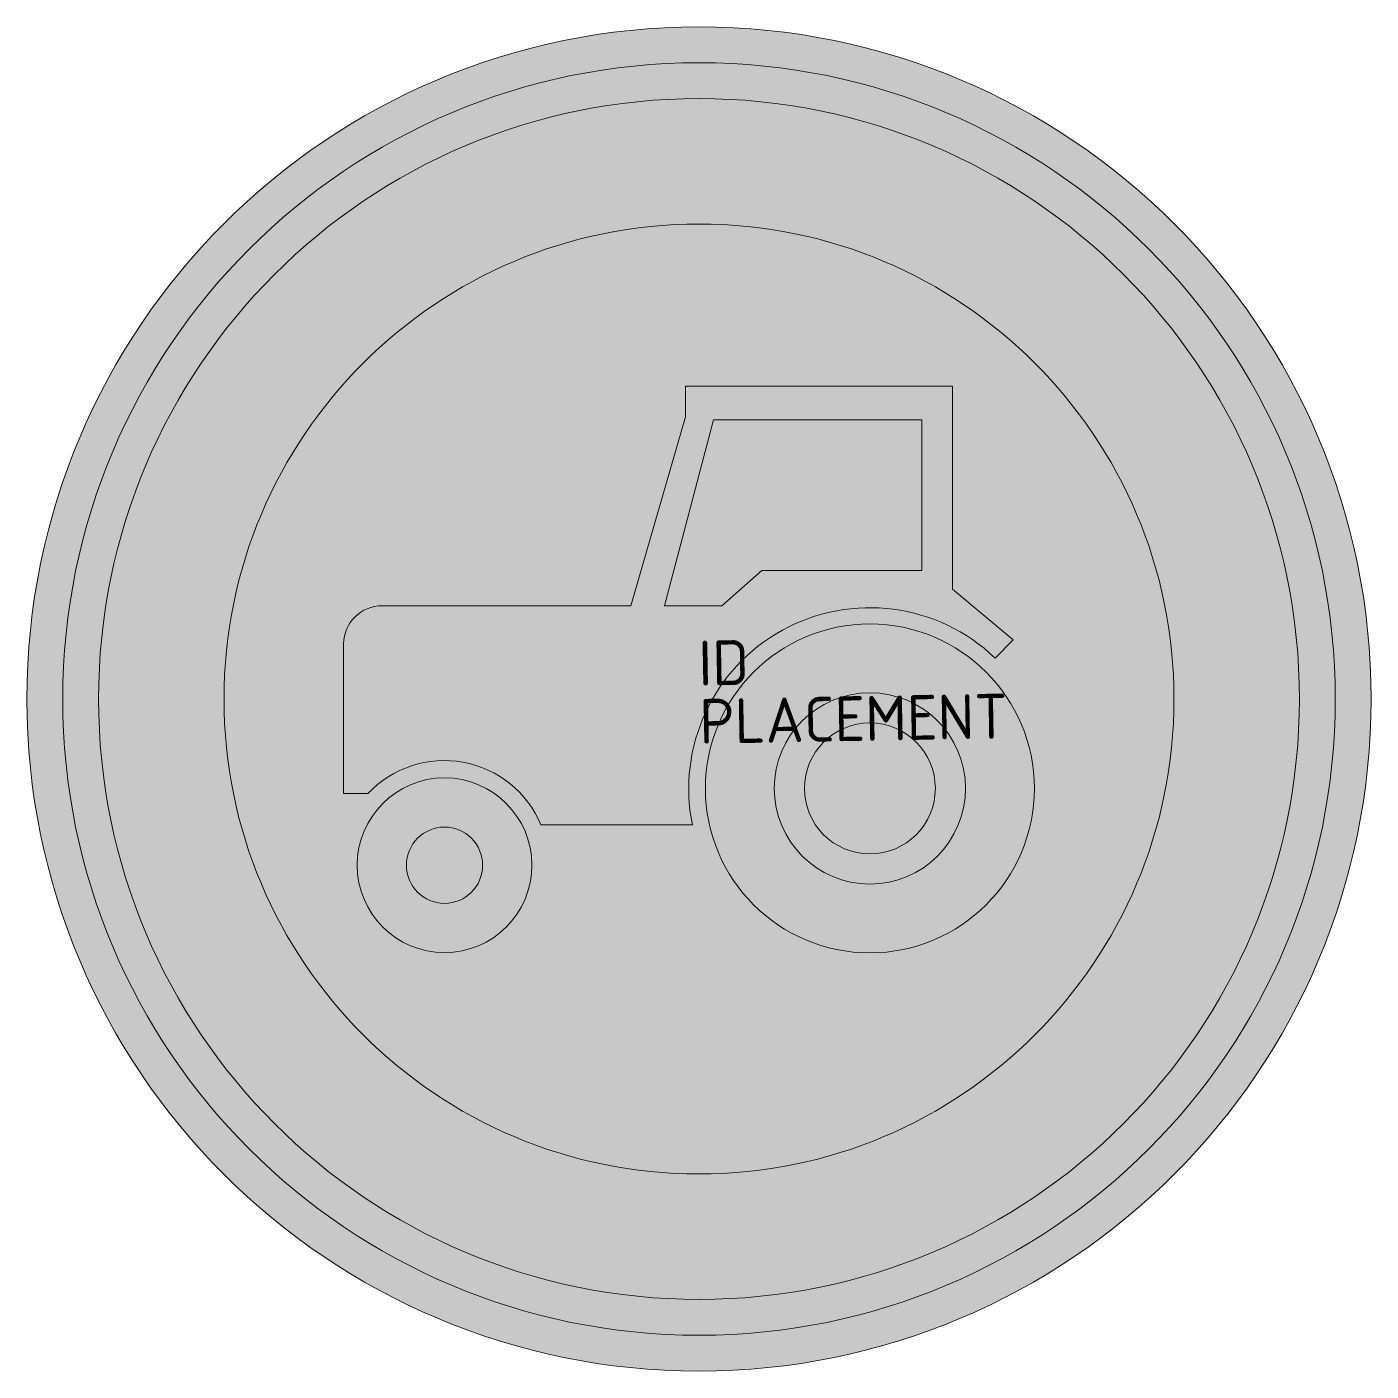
# Model space of a CAD drawing. Extents: x -3.75 to 3.75, y -3.75 to 3.75.
import ezdxf
from ezdxf.enums import TextEntityAlignment as Align

# ---------------------------------------------------------------- set-up
doc = ezdxf.new("R2010")
doc.units = 0
doc.styles.add('NLCS-ISO', font='NLCS-ISO.ttf', dxfattribs={"height": 0.25})

msp = doc.modelspace()

# ---------------------------------------------------------------- hatches: boundary and pattern name
at = {"true_color": 0xbb1e10}
h = msp.add_hatch(color=22, dxfattribs=at)
h.dxf.hatch_style = 1
h.paths.add_polyline_path([(-3.75, 0), (-3.55, 0, -1), (3.55, 0), (3.75, 0, 1)])
at = {"true_color": 0xf1f0ea}
h = msp.add_hatch(color=7, dxfattribs=at)
h.dxf.hatch_style = 1
h.paths.add_polyline_path([(-3.55, 0), (-3.35, 0, -1), (3.35, 0), (3.55, 0, 1)])
at = {"true_color": 0xbb1e10}
h = msp.add_hatch(color=22, dxfattribs=at)
h.dxf.hatch_style = 1
h.paths.add_polyline_path([(-3.35, 0), (-2.65, 0, -1), (2.65, 0), (3.35, 0, 1)])
at = {"true_color": 0xf1f0ea}
h = msp.add_hatch(color=7, dxfattribs=at)
h.dxf.hatch_style = 1
h.paths.add_polyline_path([(-0.0752, 1.5744), (-0.0752, 1.7458), (1.4138, 1.7458), (1.4138, 0.6124), (1.7536, 0.3298), (1.652, 0.2282, 0.31582), (0.5052, 0.4048), (0.5457, 0.3231, -0.556508), (1.871, -0.4989), (2.6026, -0.4989, 0.047383), (2.65, 0, 1), (-2.65, 0, 0.089632), (-2.4824, -0.9275), (-1.9072, -0.9275, -0.638816), (-1.1047, -0.5557), (-1.0425, -0.4823, 0.399464), (-1.8469, -0.5275), (-1.9834, -0.5275), (-1.9834, 0.3012, -0.418564), (-1.7675, 0.5203), (-0.38, 0.5203)])
at = {"true_color": 0x2a292a}
h = msp.add_hatch(color=250, dxfattribs=at)
h.dxf.hatch_style = 1
h.paths.add_polyline_path([(-0.1927, 0.5203), (0.0803, 1.5585), (1.2424, 1.5585), (1.2424, 0.7171), (0.3502, 0.7171), (0.5052, 0.4048, -0.31582), (1.652, 0.2282), (1.7536, 0.3298), (1.4138, 0.6124), (1.4138, 1.7458), (-0.0752, 1.7458), (-0.0752, 1.5744), (-0.38, 0.5203), (-1.7675, 0.5203, 0.418564), (-1.9834, 0.3012), (-1.9834, -0.5275), (-1.8469, -0.5275, -0.399464), (-1.0425, -0.4823)])
at = {"true_color": 0xf1f0ea}
h = msp.add_hatch(color=7, dxfattribs=at)
h.dxf.hatch_style = 1
h.paths.add_polyline_path([(1.2424, 0.7171), (1.2424, 1.5585), (0.0803, 1.5585), (-0.1927, 0.5203), (0.128, 0.5203), (0.3502, 0.7171)])
at = {"true_color": 0x2a292a}
h = msp.add_hatch(color=250, dxfattribs=at)
h.dxf.hatch_style = 1
h.paths.add_polyline_path([(0.5052, 0.4048), (0.3502, 0.7171), (0.128, 0.5203), (-0.1927, 0.5203), (-1.0425, -0.4823, -0.118075), (-0.8817, -0.7021), (-0.0371, -0.7021, -0.340411)])
at = {"true_color": 0xf1f0ea}
h = msp.add_hatch(color=7, dxfattribs=at)
h.dxf.hatch_style = 1
h.paths.add_polyline_path([(0.0359, -0.4989, -0.284928), (0.5457, 0.3231), (0.5052, 0.4048, 0.340411), (-0.0371, -0.7021), (-0.8817, -0.7021, 0.118075), (-1.0425, -0.4823), (-1.1047, -0.5557, -0.220393), (-0.9325, -0.9275, -1), (-1.9072, -0.9275), (-2.4824, -0.9275, 0.758088), (2.6026, -0.4989), (1.871, -0.4989, -1)])
at = {"true_color": 0x2a292a}
h = msp.add_hatch(color=250, dxfattribs=at)
h.dxf.hatch_style = 1
h.paths.add_polyline_path([(0.5457, 0.3231), (0.7164, -0.0211, -0.556508), (1.4868, -0.4989), (1.871, -0.4989, 0.556508)])
h = msp.add_hatch(color=250, dxfattribs=at)
h.dxf.hatch_style = 1
h.paths.add_polyline_path([(1.871, -0.4989), (1.4868, -0.4989, -1), (0.4201, -0.4989, -0.284928), (0.7164, -0.0211), (0.5457, 0.3231, 0.284928), (0.0359, -0.4989, 1)])
at = {"true_color": 0xbb1e10}
h = msp.add_hatch(color=22, dxfattribs=at)
h.dxf.hatch_style = 1
h.paths.add_polyline_path([(3.75, 0), (3.55, 0, -1), (-3.55, 0), (-3.75, 0, 1)])
at = {"true_color": 0xf1f0ea}
h = msp.add_hatch(color=7, dxfattribs=at)
h.dxf.hatch_style = 1
h.paths.add_polyline_path([(3.55, 0), (3.35, 0, -1), (-3.35, 0), (-3.55, 0, 1)])
at = {"true_color": 0xbb1e10}
h = msp.add_hatch(color=22, dxfattribs=at)
h.dxf.hatch_style = 1
h.paths.add_polyline_path([(3.35, 0), (2.65, 0, -1), (-2.65, 0), (-3.35, 0, 1)])
at = {"true_color": 0xf1f0ea}
h = msp.add_hatch(color=7, dxfattribs=at)
h.dxf.hatch_style = 1
h.paths.add_polyline_path([(0.7164, -0.0211), (0.7912, -0.1718, -0.556508), (1.3186, -0.4989), (1.4868, -0.4989, 0.556508)])
h = msp.add_hatch(color=7, dxfattribs=at)
h.dxf.hatch_style = 1
h.paths.add_polyline_path([(0.7912, -0.1718), (0.7164, -0.0211, 0.284928), (0.4201, -0.4989, 1), (1.4868, -0.4989), (1.3186, -0.4989, -1), (0.5883, -0.4989, -0.284928)])
at = {"true_color": 0x2a292a}
h = msp.add_hatch(color=250, dxfattribs=at)
h.dxf.hatch_style = 1
edge = h.paths.add_edge_path()
edge.add_arc((0.9535, -0.4989), 0.3651, 0, 360)
h = msp.add_hatch(color=250, dxfattribs=at)
h.dxf.hatch_style = 1
h.paths.add_polyline_path([(-1.1047, -0.5557, 0.638816), (-1.9072, -0.9275), (-1.6326, -0.9275, -0.638816), (-1.2823, -0.7652)])
h = msp.add_hatch(color=250, dxfattribs=at)
h.dxf.hatch_style = 1
h.paths.add_polyline_path([(-1.1047, -0.5557), (-1.2823, -0.7652, -0.220393), (-1.2071, -0.9275, -1), (-1.6326, -0.9275), (-1.9072, -0.9275, 1), (-0.9325, -0.9275, 0.220393)])
at = {"true_color": 0xf1f0ea}
h = msp.add_hatch(color=7, dxfattribs=at)
h.dxf.hatch_style = 1
h.paths.add_polyline_path([(-1.6326, -0.9275, 1), (-1.2071, -0.9275, 1)])

# ---------------------------------------------------------------- linework, layer by layer
at = {"color": 250, "lineweight": 0, "true_color": 0x2a292a}
msp.add_lwpolyline([(-0.0371, -0.7021, -0.735281), (1.652, 0.2282), (1.7536, 0.3298), (1.4138, 0.6124), (1.4138, 1.7458), (-0.0752, 1.7458), (-0.0752, 1.5744), (-0.38, 0.5203), (-1.7675, 0.5203, 0.409877), (-1.9834, 0.3076), (-1.9834, -0.5275), (-1.8469, -0.5275, -0.543158), (-0.8817, -0.7021)], format="xyb", close=True, dxfattribs=at)
msp.add_lwpolyline([(-0.1927, 0.5203), (0.0803, 1.5585), (1.2424, 1.5585), (1.2424, 0.7171), (0.3502, 0.7171), (0.128, 0.5203)], close=True, dxfattribs=at)
at = {"color": 22, "lineweight": 0, "true_color": 0xbb1e10}
msp.add_circle((0, 0), 3.75, dxfattribs=at)
at = {"color": 7, "lineweight": 0, "true_color": 0xf1f0ea}
for radius in [3.55, 3.35, 2.65]:
    msp.add_circle((0, 0), radius, dxfattribs=at)
at = {"color": 250, "lineweight": 0, "true_color": 0x2a292a}
for centre, radius in [((0.9535, -0.4989), 0.9176), ((0.9535, -0.4989), 0.5334), ((0.9535, -0.4989), 0.3651), ((-1.4198, -0.9275), 0.4874), ((-1.4198, -0.9275), 0.2127)]:
    msp.add_circle(centre, radius, dxfattribs=at)

# ---------------------------------------------------------------- texts
at = {"style": 'NLCS-ISO'}
msp.add_attdef('ID', text='', height=0.25, rotation=1, dxfattribs=at).set_placement((0, 0), align=Align.BOTTOM_LEFT)
msp.add_attdef('PLACEMENT', text='', height=0.25, rotation=1, dxfattribs=at).set_placement((0, 0), align=Align.TOP_LEFT)

doc.saveas('drawing.dxf')
